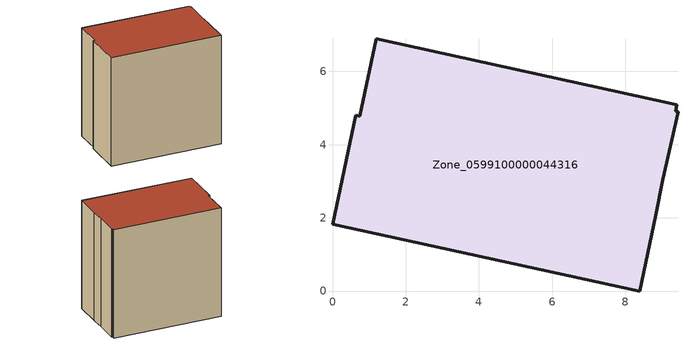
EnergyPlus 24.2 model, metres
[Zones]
Zone_0599100000044316
 floor ground (C_G): 9.37,4.91 9.44,4.9 9.02,3.04 8.83,2.07 8.39,0 0,1.82 0.64,4.8 0.75,4.78 1.2,6.89 9.41,5.1 z0
 wall outside (C_F): 9.02,3.04 9.44,4.9 9.37,4.91 9.41,5.1 1.2,6.89 0.75,4.78 0.64,4.8 0,1.82 8.39,0 8.83,2.07 9.02,3.04 z0:8.59
 roof outside (C_R): 9.44,4.9 9.37,4.91 9.41,5.1 1.2,6.89 0.75,4.78 0.64,4.8 0,1.82 8.39,0 8.83,2.07 9.02,3.04 z8.59
[BUILDING]
Pand.0599100000044316: North Axis=0; Terrain=City; Loads Convergence Tolerance Value=0.04; Temperature Convergence Tolerance Value=0.4; Solar Distribution=FullExterior; Maximum Number of Warmup Days=25; Minimum Number of Warmup Days=1
[Site:Location]
Rotterdam.The.Hague.AP_ZH_NLD Design_Conditions: Latitude=51.96; Longitude=4.45; Time Zone=1; Elevation=-4.5
[SITE:GROUNDTEMPERATURE:BUILDINGSURFACE]
18, 18, 18, 18, 18, 18, 18, 18, 18, 18, 18, 18
[MATERIAL] Thermal Absorptance=0.9; Solar Absorptance=0.7; Visible Absorptance=0.7
Name | Roughness | Thickness | Conductivity | Density | Specific Heat
G.TI.1975-1991 | MediumSmooth | 0.15 | 0.288461 | 540 | 1210
F.TI.1975-1991 | Rough | 0.3 | 0.230769 | 1920 | 840
R.TI.1975-1991 | MediumRough | 0.2 | 0.153846 | 1500 | 1000
[CONSTRUCTION]
C_G: G.TI.1975-1991
C_F: F.TI.1975-1991
C_R: R.TI.1975-1991
[ZONE]
Zone_0599100000044316: Type=1; Multiplier=1; Ceiling Height=Autocalculate; Volume=Autocalculate; Floor Area=autocalculate; Part of Total Floor Area=Yes
[ZONEINFILTRATION:DESIGNFLOWRATE]
Infil_Zone_0599100000044316: Zone or ZoneList or Space or SpaceList=Zone_0599100000044316; Schedule=AlwaysOn; Design Flow Rate Calculation Method=Flow/Area; Flow Rate per Floor Area=0.003; Constant Term Coefficient=1; Temperature Term Coefficient=0; Velocity Term Coefficient=0; Velocity Squared Term Coefficient=0
[HVACTEMPLATE:ZONE:IDEALLOADSAIRSYSTEM]
Zone_0599100000044316: Maximum Heating Supply Air Temperature=50; Minimum Cooling Supply Air Temperature=13; Maximum Heating Supply Air Humidity Ratio=0.0156; Minimum Cooling Supply Air Humidity Ratio=0.0077; Heating Limit=NoLimit; Cooling Limit=NoLimit; Dehumidification Control Type=ConstantSensibleHeatRatio; Cooling Sensible Heat Ratio=0.7; Dehumidification Setpoint=60; Humidification Control Type=None; Humidification Setpoint=30; Outdoor Air Method=None; Outdoor Air Flow Rate per Person=0.00944; Outdoor Air Flow Rate per Zone Floor Area=0; Outdoor Air Flow Rate per Zone=0; Demand Controlled Ventilation Type=None; Outdoor Air Economizer Type=NoEconomizer; Heat Recovery Type=None; Sensible Heat Recovery Effectiveness=0.7; Latent Heat Recovery Effectiveness=0.65
[ZONECONTROL:THERMOSTAT]
ThermostatControl_Zone_0599100000044316: Zone or ZoneList=Zone_0599100000044316; Control Type Schedule=DualSetpointControlType; Control 1=Thermostat_Zone_0599100000044316; Temperature Difference Between Cutout And Setpoint=0
[THERMOSTATSETPOINT:DUALSETPOINT]
Thermostat_Zone_0599100000044316: Heating Setpoint Temperature Schedule=HeatingSetpoint_Zone_0599100000044316; Cooling Setpoint Temperature Schedule=CoolingSetpoint_Zone_0599100000044316
[SCHEDULE:COMPACT]
HeatingSetpoint_Zone_0599100000044316: Through: 12/31, For: AllDays, Until: 24:00, 21
CoolingSetpoint_Zone_0599100000044316: Through: 12/31, For: AllDays, Until: 24:00, 24
DualSetpointControlType: Through: 12/31, For: AllDays, Until: 24:00, 4
AlwaysOn: Through: 12/31, For: AllDays, Until: 24:00, 1
